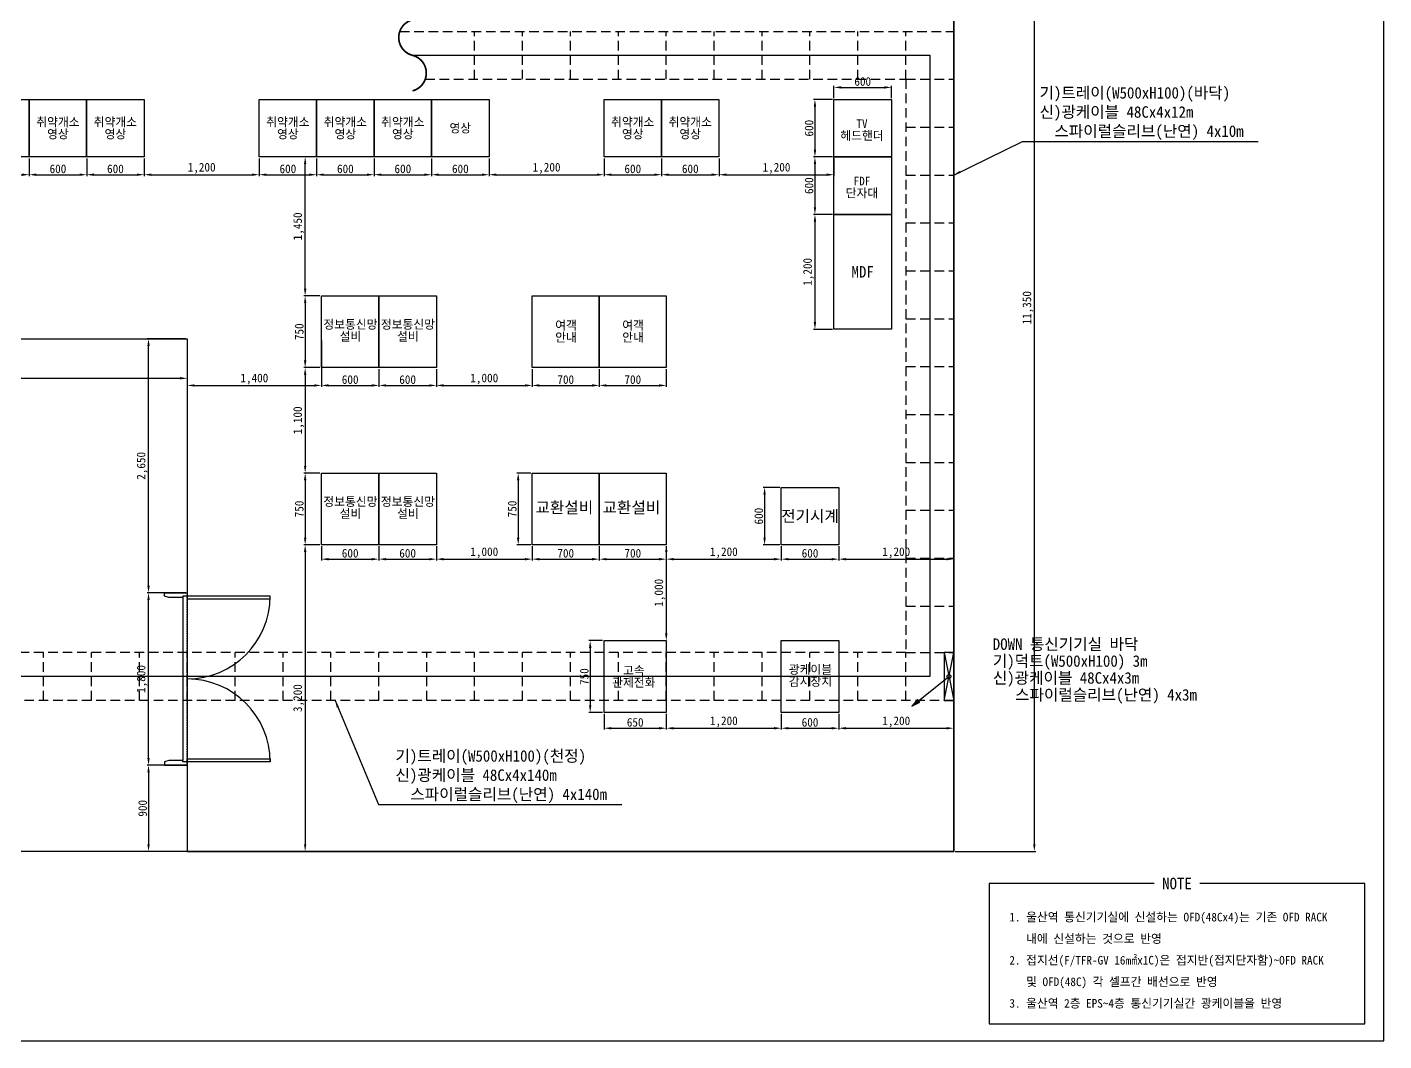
# Model space of a CAD drawing. Header units: millimetres. Extents: x 373947 to 397827, y -164049 to -145689.
# Drawn here: x 383665 to 397827, y -164049 to -153466 of the extents above; entities that cross this region are included whole.
import ezdxf
from ezdxf.enums import TextEntityAlignment as Align

# ---------------------------------------------------------------- set-up
doc = ezdxf.new("R2010")
doc.units = ezdxf.units.MM
doc.linetypes.add('DOT', pattern=[0.25, 0, -0.25])
doc.linetypes.add('HIDDEN2', pattern=[0.1875, 0.125, -0.0625])
for name, color, linetype in [('CZ-BASE', 253, 'Continuous'), ('TN-TEXT', 6, 'Continuous'), ('TT-BASE', 253, 'Continuous'), ('TT-CABL', 4, 'Continuous'), ('TT-TRAY', 4, 'Continuous'), ('TZ-BASE', 253, 'Continuous'), ('TZ-DIMS', 1, 'Continuous'), ('TZ-LEAL', 1, 'Continuous'), ('TZ-LEAT', 3, 'Continuous'), ('TZ-LINE', 4, 'Continuous'), ('TZ-SYMB', 2, 'Continuous'), ('TZ-TEX2', 3, 'Continuous'), ('TZ-TEXT', 3, 'Continuous')]:
    doc.layers.add(name, color=color, linetype=linetype)
doc.layers.add('TX-PAPR', color=2, linetype='Continuous', plot=False)
doc.styles.get("Standard").update_dxf_attribs({"font": 'GulimChe.ttf'})
doc.dimstyles.new('D30', dxfattribs={"dimscale": 30, "dimtxt": 3, "dimasz": 2.5, "dimexe": 0.5, "dimexo": 0.5, "dimgap": 0.5, "dimtad": 1, "dimdec": 0, "dimzin": 1, "dimdsep": 46, "dimlunit": 6, "dimtxsty": 'Standard', "dimcen": 1, "dimclrd": 1, "dimclre": 1, "dimclrt": 3, "dimadec": 0, "dimazin": 0, "dimtfac": 1, "dimtdec": 0, "dimtix": 1, "dimtmove": 2, "dimatfit": 3, "dimfxl": 0, "dimtvp": 2, "dimlwd": -1, "dimlwe": -1, "dimarcsym": 0})

# ---------------------------------------------------------------- blocks, each defined once
blk = doc.blocks.new('*D1718')
at = {"layer": 'DEFPOINTS', "color": 0}
for p in [(383087, -154821), (383687, -154821), (383687, -155007)]:
    blk.add_point(p, dxfattribs=at)
at = {"layer": 'TZ-DIMS', "color": 1}
for p, q in [((383087, -154836), (383087, -155022)), ((383687, -154836), (383687, -155022)), ((383162, -155007), (383612, -155007))]:
    blk.add_line(p, q, dxfattribs=at)
for points in [[(383162, -154994), (383162, -155019), (383087, -155007)], [(383612, -154994), (383612, -155019), (383687, -155007)]]:
    blk.add_solid(points, dxfattribs=at)
at = {"layer": 'TZ-DIMS', "color": 3, "insert": (383387, -154946), "char_height": 90, "attachment_point": 5}
blk.add_mtext('600', dxfattribs=at)
blk = doc.blocks.new('*D1719')
at = {"layer": 'DEFPOINTS', "color": 0}
for p in [(383687, -154821), (384287, -154821), (384287, -155007)]:
    blk.add_point(p, dxfattribs=at)
at = {"layer": 'TZ-DIMS', "color": 1}
for p, q in [((383687, -154836), (383687, -155022)), ((384287, -154836), (384287, -155022)), ((383762, -155007), (384212, -155007))]:
    blk.add_line(p, q, dxfattribs=at)
for points in [[(383762, -154994), (383762, -155019), (383687, -155007)], [(384212, -154994), (384212, -155019), (384287, -155007)]]:
    blk.add_solid(points, dxfattribs=at)
at = {"layer": 'TZ-DIMS', "color": 3, "insert": (383987, -154946), "char_height": 90, "attachment_point": 5}
blk.add_mtext('600', dxfattribs=at)
blk = doc.blocks.new('*D1720')
at = {"layer": 'DEFPOINTS', "color": 0}
for p in [(386087, -154821), (386687, -154821), (386687, -155007)]:
    blk.add_point(p, dxfattribs=at)
at = {"layer": 'TZ-DIMS', "color": 1}
for p, q in [((386087, -154836), (386087, -155022)), ((386687, -154836), (386687, -155022)), ((386162, -155007), (386612, -155007))]:
    blk.add_line(p, q, dxfattribs=at)
for points in [[(386162, -154994), (386162, -155019), (386087, -155007)], [(386612, -154994), (386612, -155019), (386687, -155007)]]:
    blk.add_solid(points, dxfattribs=at)
at = {"layer": 'TZ-DIMS', "color": 3, "insert": (386387, -154946), "char_height": 90, "attachment_point": 5}
blk.add_mtext('600', dxfattribs=at)
blk = doc.blocks.new('*D1721')
at = {"layer": 'DEFPOINTS', "color": 0}
for p in [(386687, -154821), (387287, -154821), (387287, -155007)]:
    blk.add_point(p, dxfattribs=at)
at = {"layer": 'TZ-DIMS', "color": 1}
for p, q in [((386687, -154836), (386687, -155022)), ((387287, -154836), (387287, -155022)), ((386762, -155007), (387212, -155007))]:
    blk.add_line(p, q, dxfattribs=at)
for points in [[(386762, -154994), (386762, -155019), (386687, -155007)], [(387212, -154994), (387212, -155019), (387287, -155007)]]:
    blk.add_solid(points, dxfattribs=at)
at = {"layer": 'TZ-DIMS', "color": 3, "insert": (386987, -154946), "char_height": 90, "attachment_point": 5}
blk.add_mtext('600', dxfattribs=at)
blk = doc.blocks.new('*D1722')
at = {"layer": 'DEFPOINTS', "color": 0}
for p in [(387287, -154821), (387887, -154821), (387887, -155007)]:
    blk.add_point(p, dxfattribs=at)
at = {"layer": 'TZ-DIMS', "color": 1}
for p, q in [((387287, -154836), (387287, -155022)), ((387887, -154836), (387887, -155022)), ((387362, -155007), (387812, -155007))]:
    blk.add_line(p, q, dxfattribs=at)
for points in [[(387362, -154994), (387362, -155019), (387287, -155007)], [(387812, -154994), (387812, -155019), (387887, -155007)]]:
    blk.add_solid(points, dxfattribs=at)
at = {"layer": 'TZ-DIMS', "color": 3, "insert": (387587, -154946), "char_height": 90, "attachment_point": 5}
blk.add_mtext('600', dxfattribs=at)
blk = doc.blocks.new('*D1723')
at = {"layer": 'DEFPOINTS', "color": 0}
for p in [(387887, -154821), (388487, -154821), (388487, -155007)]:
    blk.add_point(p, dxfattribs=at)
at = {"layer": 'TZ-DIMS', "color": 1}
for p, q in [((387887, -154836), (387887, -155022)), ((388487, -154836), (388487, -155022)), ((387962, -155007), (388412, -155007))]:
    blk.add_line(p, q, dxfattribs=at)
for points in [[(387962, -154994), (387962, -155019), (387887, -155007)], [(388412, -154994), (388412, -155019), (388487, -155007)]]:
    blk.add_solid(points, dxfattribs=at)
at = {"layer": 'TZ-DIMS', "color": 3, "insert": (388187, -154946), "char_height": 90, "attachment_point": 5}
blk.add_mtext('600', dxfattribs=at)
blk = doc.blocks.new('*D1724')
at = {"layer": 'DEFPOINTS', "color": 0}
for p in [(389687, -154821), (390287, -154821), (390287, -155007)]:
    blk.add_point(p, dxfattribs=at)
at = {"layer": 'TZ-DIMS', "color": 1}
for p, q in [((389687, -154836), (389687, -155022)), ((390287, -154836), (390287, -155022)), ((389762, -155007), (390212, -155007))]:
    blk.add_line(p, q, dxfattribs=at)
for points in [[(389762, -154994), (389762, -155019), (389687, -155007)], [(390212, -154994), (390212, -155019), (390287, -155007)]]:
    blk.add_solid(points, dxfattribs=at)
at = {"layer": 'TZ-DIMS', "color": 3, "insert": (389987, -154946), "char_height": 90, "attachment_point": 5}
blk.add_mtext('600', dxfattribs=at)
blk = doc.blocks.new('*D1725')
at = {"layer": 'DEFPOINTS', "color": 0}
for p in [(390287, -154821), (390887, -154821), (390887, -155007)]:
    blk.add_point(p, dxfattribs=at)
at = {"layer": 'TZ-DIMS', "color": 1}
for p, q in [((390287, -154836), (390287, -155022)), ((390887, -154836), (390887, -155022)), ((390362, -155007), (390812, -155007))]:
    blk.add_line(p, q, dxfattribs=at)
for points in [[(390362, -154994), (390362, -155019), (390287, -155007)], [(390812, -154994), (390812, -155019), (390887, -155007)]]:
    blk.add_solid(points, dxfattribs=at)
at = {"layer": 'TZ-DIMS', "color": 3, "insert": (390587, -154946), "char_height": 90, "attachment_point": 5}
blk.add_mtext('600', dxfattribs=at)
blk = doc.blocks.new('*D1726')
at = {"layer": 'DEFPOINTS', "color": 0}
for p in [(388487, -154821), (389687, -154821), (389687, -155007)]:
    blk.add_point(p, dxfattribs=at)
at = {"layer": 'TZ-DIMS', "color": 1}
for p, q in [((388487, -154836), (388487, -155022)), ((389687, -154836), (389687, -155022)), ((388562, -155007), (389612, -155007))]:
    blk.add_line(p, q, dxfattribs=at)
for points in [[(388562, -154994), (388562, -155019), (388487, -155007)], [(389612, -154994), (389612, -155019), (389687, -155007)]]:
    blk.add_solid(points, dxfattribs=at)
at = {"layer": 'TZ-DIMS', "color": 3, "insert": (389087, -154940), "char_height": 90, "attachment_point": 5}
blk.add_mtext('1,200', dxfattribs=at)
blk = doc.blocks.new('*D1745')
at = {"layer": 'DEFPOINTS', "color": 0}
for p in [(384287, -154821), (384887, -154821), (384887, -155007)]:
    blk.add_point(p, dxfattribs=at)
at = {"layer": 'TZ-DIMS', "color": 1}
for p, q in [((384287, -154836), (384287, -155022)), ((384887, -154836), (384887, -155022)), ((384362, -155007), (384812, -155007))]:
    blk.add_line(p, q, dxfattribs=at)
for points in [[(384362, -154994), (384362, -155019), (384287, -155007)], [(384812, -154994), (384812, -155019), (384887, -155007)]]:
    blk.add_solid(points, dxfattribs=at)
at = {"layer": 'TZ-DIMS', "color": 3, "insert": (384587, -154946), "char_height": 90, "attachment_point": 5}
blk.add_mtext('600', dxfattribs=at)
blk = doc.blocks.new('*D1746')
at = {"layer": 'DEFPOINTS', "color": 0}
for p in [(384887, -154821), (386087, -154821), (386087, -155007)]:
    blk.add_point(p, dxfattribs=at)
at = {"layer": 'TZ-DIMS', "color": 1}
for p, q in [((384887, -154836), (384887, -155022)), ((386087, -154836), (386087, -155022)), ((384962, -155007), (386012, -155007))]:
    blk.add_line(p, q, dxfattribs=at)
for points in [[(384962, -154994), (384962, -155019), (384887, -155007)], [(386012, -154994), (386012, -155019), (386087, -155007)]]:
    blk.add_solid(points, dxfattribs=at)
at = {"layer": 'TZ-DIMS', "color": 3, "insert": (385487, -154940), "char_height": 90, "attachment_point": 5}
blk.add_mtext('1,200', dxfattribs=at)
blk = doc.blocks.new('*D1747')
at = {"layer": 'DEFPOINTS', "color": 0}
for p in [(390887, -154821), (392087, -154821), (392087, -155007)]:
    blk.add_point(p, dxfattribs=at)
at = {"layer": 'TZ-DIMS', "color": 1}
for p, q in [((390887, -154836), (390887, -155022)), ((392087, -154836), (392087, -155022)), ((390962, -155007), (392012, -155007))]:
    blk.add_line(p, q, dxfattribs=at)
for points in [[(390962, -154994), (390962, -155019), (390887, -155007)], [(392012, -154994), (392012, -155019), (392087, -155007)]]:
    blk.add_solid(points, dxfattribs=at)
at = {"layer": 'TZ-DIMS', "color": 3, "insert": (391487, -154940), "char_height": 90, "attachment_point": 5}
blk.add_mtext('1,200', dxfattribs=at)
blk = doc.blocks.new('*D1748')
at = {"layer": 'DEFPOINTS', "color": 0}
for p in [(392687, -154095), (392087, -154221), (392687, -154221)]:
    blk.add_point(p, dxfattribs=at)
at = {"layer": 'TZ-DIMS', "color": 1}
for p, q in [((392087, -154206), (392087, -154080)), ((392162, -154095), (392612, -154095)), ((392687, -154206), (392687, -154080))]:
    blk.add_line(p, q, dxfattribs=at)
for points in [[(392162, -154083), (392162, -154108), (392087, -154095)], [(392612, -154083), (392612, -154108), (392687, -154095)]]:
    blk.add_solid(points, dxfattribs=at)
at = {"layer": 'TZ-DIMS', "color": 3, "insert": (392387, -154034), "char_height": 90, "attachment_point": 5}
blk.add_mtext('600', dxfattribs=at)
blk = doc.blocks.new('*D1749')
at = {"layer": 'DEFPOINTS', "color": 0}
for p in [(392087, -154221), (391888, -154821), (392087, -154821)]:
    blk.add_point(p, dxfattribs=at)
at = {"layer": 'TZ-DIMS', "color": 1}
for p, q in [((392072, -154221), (391873, -154221)), ((391888, -154296), (391888, -154746)), ((392072, -154821), (391873, -154821))]:
    blk.add_line(p, q, dxfattribs=at)
for points in [[(391876, -154296), (391901, -154296), (391888, -154221)], [(391876, -154746), (391901, -154746), (391888, -154821)]]:
    blk.add_solid(points, dxfattribs=at)
at = {"layer": 'TZ-DIMS', "color": 3, "insert": (391827, -154521), "char_height": 90, "attachment_point": 5, "rotation": 90}
blk.add_mtext('600', dxfattribs=at)
blk = doc.blocks.new('*D1750')
at = {"layer": 'DEFPOINTS', "color": 0}
for p in [(392087, -154821), (391888, -155421), (392087, -155421)]:
    blk.add_point(p, dxfattribs=at)
at = {"layer": 'TZ-DIMS', "color": 1}
for p, q in [((392072, -154821), (391873, -154821)), ((391888, -154896), (391888, -155346)), ((392072, -155421), (391873, -155421))]:
    blk.add_line(p, q, dxfattribs=at)
for points in [[(391876, -154896), (391901, -154896), (391888, -154821)], [(391876, -155346), (391901, -155346), (391888, -155421)]]:
    blk.add_solid(points, dxfattribs=at)
at = {"layer": 'TZ-DIMS', "color": 3, "insert": (391827, -155121), "char_height": 90, "attachment_point": 5, "rotation": 90}
blk.add_mtext('600', dxfattribs=at)
blk = doc.blocks.new('*D1751')
at = {"layer": 'DEFPOINTS', "color": 0}
for p in [(392087, -155421), (391888, -156621), (392087, -156621)]:
    blk.add_point(p, dxfattribs=at)
at = {"layer": 'TZ-DIMS', "color": 1}
for p, q in [((392072, -155421), (391873, -155421)), ((391888, -155496), (391888, -156546)), ((392072, -156621), (391873, -156621))]:
    blk.add_line(p, q, dxfattribs=at)
for points in [[(391876, -155496), (391901, -155496), (391888, -155421)], [(391876, -156546), (391901, -156546), (391888, -156621)]]:
    blk.add_solid(points, dxfattribs=at)
at = {"layer": 'TZ-DIMS', "color": 3, "insert": (391822, -156021), "char_height": 90, "attachment_point": 5, "rotation": 90}
blk.add_mtext('1,200', dxfattribs=at)
blk = doc.blocks.new('*D1752')
at = {"layer": 'DEFPOINTS', "color": 0}
for p in [(378437, -156721), (385337, -156721), (385337, -157132)]:
    blk.add_point(p, dxfattribs=at)
at = {"layer": 'TZ-DIMS', "color": 1}
for p, q in [((378437, -156736), (378437, -157147)), ((385337, -156736), (385337, -157147)), ((378512, -157132), (385262, -157132))]:
    blk.add_line(p, q, dxfattribs=at)
for points in [[(378512, -157119), (378512, -157144), (378437, -157132)], [(385262, -157119), (385262, -157144), (385337, -157132)]]:
    blk.add_solid(points, dxfattribs=at)
at = {"layer": 'TZ-DIMS', "color": 3, "insert": (381887, -157065), "char_height": 90, "attachment_point": 5}
blk.add_mtext('6,900', dxfattribs=at)
blk = doc.blocks.new('*D1753')
at = {"layer": 'DEFPOINTS', "color": 0}
for p in [(385337, -156721), (386737, -156721), (386737, -157207)]:
    blk.add_point(p, dxfattribs=at)
at = {"layer": 'TZ-DIMS', "color": 1}
for p, q in [((385337, -156736), (385337, -157222)), ((386737, -156736), (386737, -157222)), ((385412, -157207), (386662, -157207))]:
    blk.add_line(p, q, dxfattribs=at)
for points in [[(385412, -157194), (385412, -157219), (385337, -157207)], [(386662, -157194), (386662, -157219), (386737, -157207)]]:
    blk.add_solid(points, dxfattribs=at)
at = {"layer": 'TZ-DIMS', "color": 3, "insert": (386037, -157140), "char_height": 90, "attachment_point": 5}
blk.add_mtext('1,400', dxfattribs=at)
blk = doc.blocks.new('*D1754')
at = {"layer": 'DEFPOINTS', "color": 0}
for p in [(386737, -157021), (387337, -157021), (387337, -157207)]:
    blk.add_point(p, dxfattribs=at)
at = {"layer": 'TZ-DIMS', "color": 1}
for p, q in [((386737, -157036), (386737, -157222)), ((387337, -157036), (387337, -157222)), ((386812, -157207), (387262, -157207))]:
    blk.add_line(p, q, dxfattribs=at)
for points in [[(386812, -157194), (386812, -157219), (386737, -157207)], [(387262, -157194), (387262, -157219), (387337, -157207)]]:
    blk.add_solid(points, dxfattribs=at)
at = {"layer": 'TZ-DIMS', "color": 3, "insert": (387037, -157146), "char_height": 90, "attachment_point": 5}
blk.add_mtext('600', dxfattribs=at)
blk = doc.blocks.new('*D1755')
at = {"layer": 'DEFPOINTS', "color": 0}
for p in [(387337, -157021), (387937, -157021), (387937, -157207)]:
    blk.add_point(p, dxfattribs=at)
at = {"layer": 'TZ-DIMS', "color": 1}
for p, q in [((387337, -157036), (387337, -157222)), ((387937, -157036), (387937, -157222)), ((387412, -157207), (387862, -157207))]:
    blk.add_line(p, q, dxfattribs=at)
for points in [[(387412, -157194), (387412, -157219), (387337, -157207)], [(387862, -157194), (387862, -157219), (387937, -157207)]]:
    blk.add_solid(points, dxfattribs=at)
at = {"layer": 'TZ-DIMS', "color": 3, "insert": (387637, -157146), "char_height": 90, "attachment_point": 5}
blk.add_mtext('600', dxfattribs=at)
blk = doc.blocks.new('*D1756')
at = {"layer": 'DEFPOINTS', "color": 0}
for p in [(387937, -157021), (388937, -157021), (388937, -157207)]:
    blk.add_point(p, dxfattribs=at)
at = {"layer": 'TZ-DIMS', "color": 1}
for p, q in [((387937, -157036), (387937, -157222)), ((388937, -157036), (388937, -157222)), ((388012, -157207), (388862, -157207))]:
    blk.add_line(p, q, dxfattribs=at)
for points in [[(388012, -157194), (388012, -157219), (387937, -157207)], [(388862, -157194), (388862, -157219), (388937, -157207)]]:
    blk.add_solid(points, dxfattribs=at)
at = {"layer": 'TZ-DIMS', "color": 3, "insert": (388437, -157140), "char_height": 90, "attachment_point": 5}
blk.add_mtext('1,000', dxfattribs=at)
blk = doc.blocks.new('*D1757')
at = {"layer": 'DEFPOINTS', "color": 0}
for p in [(388937, -157021), (389637, -157021), (389637, -157207)]:
    blk.add_point(p, dxfattribs=at)
at = {"layer": 'TZ-DIMS', "color": 1}
for p, q in [((388937, -157036), (388937, -157222)), ((389637, -157036), (389637, -157222)), ((389012, -157207), (389562, -157207))]:
    blk.add_line(p, q, dxfattribs=at)
for points in [[(389012, -157194), (389012, -157219), (388937, -157207)], [(389562, -157194), (389562, -157219), (389637, -157207)]]:
    blk.add_solid(points, dxfattribs=at)
at = {"layer": 'TZ-DIMS', "color": 3, "insert": (389287, -157146), "char_height": 90, "attachment_point": 5}
blk.add_mtext('700', dxfattribs=at)
blk = doc.blocks.new('*D1758')
at = {"layer": 'DEFPOINTS', "color": 0}
for p in [(389637, -157021), (390337, -157021), (390337, -157207)]:
    blk.add_point(p, dxfattribs=at)
at = {"layer": 'TZ-DIMS', "color": 1}
for p, q in [((389637, -157036), (389637, -157222)), ((390337, -157036), (390337, -157222)), ((389712, -157207), (390262, -157207))]:
    blk.add_line(p, q, dxfattribs=at)
for points in [[(389712, -157194), (389712, -157219), (389637, -157207)], [(390262, -157194), (390262, -157219), (390337, -157207)]]:
    blk.add_solid(points, dxfattribs=at)
at = {"layer": 'TZ-DIMS', "color": 3, "insert": (389987, -157146), "char_height": 90, "attachment_point": 5}
blk.add_mtext('700', dxfattribs=at)
blk = doc.blocks.new('*D1759')
at = {"layer": 'DEFPOINTS', "color": 0}
for p in [(386737, -156271), (386567, -157021), (386737, -157021)]:
    blk.add_point(p, dxfattribs=at)
at = {"layer": 'TZ-DIMS', "color": 1}
for p, q in [((386722, -156271), (386552, -156271)), ((386567, -156346), (386567, -156946)), ((386722, -157021), (386552, -157021))]:
    blk.add_line(p, q, dxfattribs=at)
for points in [[(386555, -156346), (386580, -156346), (386567, -156271)], [(386555, -156946), (386580, -156946), (386567, -157021)]]:
    blk.add_solid(points, dxfattribs=at)
at = {"layer": 'TZ-DIMS', "color": 3, "insert": (386506, -156646), "char_height": 90, "attachment_point": 5, "rotation": 90}
blk.add_mtext('750', dxfattribs=at)
blk = doc.blocks.new('*D1760')
at = {"layer": 'DEFPOINTS', "color": 0}
for p in [(386737, -157021), (386567, -158121), (386737, -158121)]:
    blk.add_point(p, dxfattribs=at)
at = {"layer": 'TZ-DIMS', "color": 1}
for p, q in [((386722, -157021), (386552, -157021)), ((386567, -157096), (386567, -158046)), ((386722, -158121), (386552, -158121))]:
    blk.add_line(p, q, dxfattribs=at)
for points in [[(386555, -157096), (386580, -157096), (386567, -157021)], [(386555, -158046), (386580, -158046), (386567, -158121)]]:
    blk.add_solid(points, dxfattribs=at)
at = {"layer": 'TZ-DIMS', "color": 3, "insert": (386500, -157571), "char_height": 90, "attachment_point": 5, "rotation": 90}
blk.add_mtext('1,100', dxfattribs=at)
blk = doc.blocks.new('*D1761')
at = {"layer": 'DEFPOINTS', "color": 0}
for p in [(386737, -158121), (386567, -158871), (386737, -158871)]:
    blk.add_point(p, dxfattribs=at)
at = {"layer": 'TZ-DIMS', "color": 1}
for p, q in [((386722, -158121), (386552, -158121)), ((386567, -158196), (386567, -158796)), ((386722, -158871), (386552, -158871))]:
    blk.add_line(p, q, dxfattribs=at)
for points in [[(386555, -158196), (386580, -158196), (386567, -158121)], [(386555, -158796), (386580, -158796), (386567, -158871)]]:
    blk.add_solid(points, dxfattribs=at)
at = {"layer": 'TZ-DIMS', "color": 3, "insert": (386506, -158496), "char_height": 90, "attachment_point": 5, "rotation": 90}
blk.add_mtext('750', dxfattribs=at)
blk = doc.blocks.new('*D1762')
at = {"layer": 'DEFPOINTS', "color": 0}
for p in [(386737, -158871), (386567, -162071), (386737, -162071)]:
    blk.add_point(p, dxfattribs=at)
at = {"layer": 'TZ-DIMS', "color": 1}
for p, q in [((386722, -158871), (386552, -158871)), ((386567, -158946), (386567, -161996)), ((386722, -162071), (386552, -162071))]:
    blk.add_line(p, q, dxfattribs=at)
for points in [[(386555, -158946), (386580, -158946), (386567, -158871)], [(386555, -161996), (386580, -161996), (386567, -162071)]]:
    blk.add_solid(points, dxfattribs=at)
at = {"layer": 'TZ-DIMS', "color": 3, "insert": (386500, -160471), "char_height": 90, "attachment_point": 5, "rotation": 90}
blk.add_mtext('3,200', dxfattribs=at)
blk = doc.blocks.new('*D1763')
at = {"layer": 'DEFPOINTS', "color": 0}
for p in [(386567, -154821), (386737, -154821), (386737, -156271)]:
    blk.add_point(p, dxfattribs=at)
at = {"layer": 'TZ-DIMS', "color": 1}
for p, q in [((386722, -154821), (386552, -154821)), ((386567, -156196), (386567, -154896)), ((386722, -156271), (386552, -156271))]:
    blk.add_line(p, q, dxfattribs=at)
for points in [[(386555, -154896), (386580, -154896), (386567, -154821)], [(386555, -156196), (386580, -156196), (386567, -156271)]]:
    blk.add_solid(points, dxfattribs=at)
at = {"layer": 'TZ-DIMS', "color": 3, "insert": (386500, -155546), "char_height": 90, "attachment_point": 5, "rotation": 90}
blk.add_mtext('1,450', dxfattribs=at)
blk = doc.blocks.new('*D1764')
at = {"layer": 'DEFPOINTS', "color": 0}
for p in [(386737, -158871), (387337, -158871), (387337, -159020)]:
    blk.add_point(p, dxfattribs=at)
at = {"layer": 'TZ-DIMS', "color": 1}
for p, q in [((386737, -158886), (386737, -159035)), ((387337, -158886), (387337, -159035)), ((386812, -159020), (387262, -159020))]:
    blk.add_line(p, q, dxfattribs=at)
for points in [[(386812, -159008), (386812, -159033), (386737, -159020)], [(387262, -159008), (387262, -159033), (387337, -159020)]]:
    blk.add_solid(points, dxfattribs=at)
at = {"layer": 'TZ-DIMS', "color": 3, "insert": (387037, -158959), "char_height": 90, "attachment_point": 5}
blk.add_mtext('600', dxfattribs=at)
blk = doc.blocks.new('*D1765')
at = {"layer": 'DEFPOINTS', "color": 0}
for p in [(387337, -158871), (387937, -158871), (387937, -159020)]:
    blk.add_point(p, dxfattribs=at)
at = {"layer": 'TZ-DIMS', "color": 1}
for p, q in [((387337, -158886), (387337, -159035)), ((387937, -158886), (387937, -159035)), ((387412, -159020), (387862, -159020))]:
    blk.add_line(p, q, dxfattribs=at)
for points in [[(387412, -159008), (387412, -159033), (387337, -159020)], [(387862, -159008), (387862, -159033), (387937, -159020)]]:
    blk.add_solid(points, dxfattribs=at)
at = {"layer": 'TZ-DIMS', "color": 3, "insert": (387637, -158959), "char_height": 90, "attachment_point": 5}
blk.add_mtext('600', dxfattribs=at)
blk = doc.blocks.new('*D1766')
at = {"layer": 'DEFPOINTS', "color": 0}
for p in [(387937, -158871), (388937, -158871), (388937, -159020)]:
    blk.add_point(p, dxfattribs=at)
at = {"layer": 'TZ-DIMS', "color": 1}
for p, q in [((387937, -158886), (387937, -159035)), ((388937, -158886), (388937, -159035)), ((388012, -159020), (388862, -159020))]:
    blk.add_line(p, q, dxfattribs=at)
for points in [[(388012, -159008), (388012, -159033), (387937, -159020)], [(388862, -159008), (388862, -159033), (388937, -159020)]]:
    blk.add_solid(points, dxfattribs=at)
at = {"layer": 'TZ-DIMS', "color": 3, "insert": (388437, -158954), "char_height": 90, "attachment_point": 5}
blk.add_mtext('1,000', dxfattribs=at)
blk = doc.blocks.new('*D1767')
at = {"layer": 'DEFPOINTS', "color": 0}
for p in [(388937, -158871), (389637, -158871), (389637, -159020)]:
    blk.add_point(p, dxfattribs=at)
at = {"layer": 'TZ-DIMS', "color": 1}
for p, q in [((388937, -158886), (388937, -159035)), ((389637, -158886), (389637, -159035)), ((389012, -159020), (389562, -159020))]:
    blk.add_line(p, q, dxfattribs=at)
for points in [[(389012, -159008), (389012, -159033), (388937, -159020)], [(389562, -159008), (389562, -159033), (389637, -159020)]]:
    blk.add_solid(points, dxfattribs=at)
at = {"layer": 'TZ-DIMS', "color": 3, "insert": (389287, -158959), "char_height": 90, "attachment_point": 5}
blk.add_mtext('700', dxfattribs=at)
blk = doc.blocks.new('*D1768')
at = {"layer": 'DEFPOINTS', "color": 0}
for p in [(389637, -158871), (390337, -158871), (390337, -159020)]:
    blk.add_point(p, dxfattribs=at)
at = {"layer": 'TZ-DIMS', "color": 1}
for p, q in [((389637, -158886), (389637, -159035)), ((390337, -158886), (390337, -159035)), ((389712, -159020), (390262, -159020))]:
    blk.add_line(p, q, dxfattribs=at)
for points in [[(389712, -159008), (389712, -159033), (389637, -159020)], [(390262, -159008), (390262, -159033), (390337, -159020)]]:
    blk.add_solid(points, dxfattribs=at)
at = {"layer": 'TZ-DIMS', "color": 3, "insert": (389987, -158959), "char_height": 90, "attachment_point": 5}
blk.add_mtext('700', dxfattribs=at)
blk = doc.blocks.new('*D1769')
at = {"layer": 'DEFPOINTS', "color": 0}
for p in [(390337, -158871), (391537, -158871), (391537, -159020)]:
    blk.add_point(p, dxfattribs=at)
at = {"layer": 'TZ-DIMS', "color": 1}
for p, q in [((390337, -158886), (390337, -159035)), ((391537, -158886), (391537, -159035)), ((390412, -159020), (391462, -159020))]:
    blk.add_line(p, q, dxfattribs=at)
for points in [[(390412, -159008), (390412, -159033), (390337, -159020)], [(391462, -159008), (391462, -159033), (391537, -159020)]]:
    blk.add_solid(points, dxfattribs=at)
at = {"layer": 'TZ-DIMS', "color": 3, "insert": (390937, -158954), "char_height": 90, "attachment_point": 5}
blk.add_mtext('1,200', dxfattribs=at)
blk = doc.blocks.new('*D1770')
at = {"layer": 'DEFPOINTS', "color": 0}
for p in [(391537, -158871), (392137, -158871), (392137, -159020)]:
    blk.add_point(p, dxfattribs=at)
at = {"layer": 'TZ-DIMS', "color": 1}
for p, q in [((391537, -158886), (391537, -159035)), ((392137, -158886), (392137, -159035)), ((391612, -159020), (392062, -159020))]:
    blk.add_line(p, q, dxfattribs=at)
for points in [[(391612, -159008), (391612, -159033), (391537, -159020)], [(392062, -159008), (392062, -159033), (392137, -159020)]]:
    blk.add_solid(points, dxfattribs=at)
at = {"layer": 'TZ-DIMS', "color": 3, "insert": (391837, -158959), "char_height": 90, "attachment_point": 5}
blk.add_mtext('600', dxfattribs=at)
blk = doc.blocks.new('*D1771')
at = {"layer": 'DEFPOINTS', "color": 0}
for p in [(392137, -159020), (393337, -159020), (393337, -159020)]:
    blk.add_point(p, dxfattribs=at)
at = {"layer": 'TZ-DIMS', "color": 1}
blk.add_line((392212, -159020), (393262, -159020), dxfattribs=at)
for points in [[(392212, -159008), (392212, -159033), (392137, -159020)], [(393262, -159008), (393262, -159033), (393337, -159020)]]:
    blk.add_solid(points, dxfattribs=at)
at = {"layer": 'TZ-DIMS', "color": 3, "insert": (392737, -158954), "char_height": 90, "attachment_point": 5}
blk.add_mtext('1,200', dxfattribs=at)
blk = doc.blocks.new('*D1772')
at = {"layer": 'DEFPOINTS', "color": 0}
for p in [(391537, -158271), (391363, -158871), (391537, -158871)]:
    blk.add_point(p, dxfattribs=at)
at = {"layer": 'TZ-DIMS', "color": 1}
for p, q in [((391522, -158271), (391348, -158271)), ((391363, -158346), (391363, -158796)), ((391522, -158871), (391348, -158871))]:
    blk.add_line(p, q, dxfattribs=at)
for points in [[(391350, -158346), (391375, -158346), (391363, -158271)], [(391350, -158796), (391375, -158796), (391363, -158871)]]:
    blk.add_solid(points, dxfattribs=at)
at = {"layer": 'TZ-DIMS', "color": 3, "insert": (391302, -158571), "char_height": 90, "attachment_point": 5, "rotation": 90}
blk.add_mtext('600', dxfattribs=at)
blk = doc.blocks.new('*D1773')
at = {"layer": 'DEFPOINTS', "color": 0}
for p in [(388937, -158121), (388791, -158871), (388937, -158871)]:
    blk.add_point(p, dxfattribs=at)
at = {"layer": 'TZ-DIMS', "color": 1}
for p, q in [((388922, -158121), (388776, -158121)), ((388791, -158196), (388791, -158796)), ((388922, -158871), (388776, -158871))]:
    blk.add_line(p, q, dxfattribs=at)
for points in [[(388778, -158196), (388803, -158196), (388791, -158121)], [(388778, -158796), (388803, -158796), (388791, -158871)]]:
    blk.add_solid(points, dxfattribs=at)
at = {"layer": 'TZ-DIMS', "color": 3, "insert": (388729, -158496), "char_height": 90, "attachment_point": 5, "rotation": 90}
blk.add_mtext('750', dxfattribs=at)
blk = doc.blocks.new('*D1774')
at = {"layer": 'DEFPOINTS', "color": 0}
for p in [(390337, -158871), (390337, -159871), (390337, -159871)]:
    blk.add_point(p, dxfattribs=at)
at = {"layer": 'TZ-DIMS', "color": 1}
blk.add_line((390337, -158946), (390337, -159796), dxfattribs=at)
for points in [[(390324, -158946), (390349, -158946), (390337, -158871)], [(390324, -159796), (390349, -159796), (390337, -159871)]]:
    blk.add_solid(points, dxfattribs=at)
at = {"layer": 'TZ-DIMS', "color": 3, "insert": (390270, -159371), "char_height": 90, "attachment_point": 5, "rotation": 90}
blk.add_mtext('1,000', dxfattribs=at)
blk = doc.blocks.new('*D1775')
at = {"layer": 'DEFPOINTS', "color": 0}
for p in [(389687, -159871), (389542, -160621), (389687, -160621)]:
    blk.add_point(p, dxfattribs=at)
at = {"layer": 'TZ-DIMS', "color": 1}
for p, q in [((389672, -159871), (389527, -159871)), ((389542, -159946), (389542, -160546)), ((389672, -160621), (389527, -160621))]:
    blk.add_line(p, q, dxfattribs=at)
for points in [[(389530, -159946), (389555, -159946), (389542, -159871)], [(389530, -160546), (389555, -160546), (389542, -160621)]]:
    blk.add_solid(points, dxfattribs=at)
at = {"layer": 'TZ-DIMS', "color": 3, "insert": (389481, -160246), "char_height": 90, "attachment_point": 5, "rotation": 90}
blk.add_mtext('750', dxfattribs=at)
blk = doc.blocks.new('*D1776')
at = {"layer": 'DEFPOINTS', "color": 0}
for p in [(389687, -160621), (390337, -160621), (390337, -160785)]:
    blk.add_point(p, dxfattribs=at)
at = {"layer": 'TZ-DIMS', "color": 1}
for p, q in [((389687, -160636), (389687, -160800)), ((390337, -160636), (390337, -160800)), ((389762, -160785), (390262, -160785))]:
    blk.add_line(p, q, dxfattribs=at)
for points in [[(389762, -160773), (389762, -160798), (389687, -160785)], [(390262, -160773), (390262, -160798), (390337, -160785)]]:
    blk.add_solid(points, dxfattribs=at)
at = {"layer": 'TZ-DIMS', "color": 3, "insert": (390012, -160724), "char_height": 90, "attachment_point": 5}
blk.add_mtext('650', dxfattribs=at)
blk = doc.blocks.new('*D1777')
at = {"layer": 'DEFPOINTS', "color": 0}
for p in [(390337, -160621), (391537, -160621), (391537, -160785)]:
    blk.add_point(p, dxfattribs=at)
at = {"layer": 'TZ-DIMS', "color": 1}
for p, q in [((390337, -160636), (390337, -160800)), ((391537, -160636), (391537, -160800)), ((390412, -160785), (391462, -160785))]:
    blk.add_line(p, q, dxfattribs=at)
for points in [[(390412, -160773), (390412, -160798), (390337, -160785)], [(391462, -160773), (391462, -160798), (391537, -160785)]]:
    blk.add_solid(points, dxfattribs=at)
at = {"layer": 'TZ-DIMS', "color": 3, "insert": (390937, -160719), "char_height": 90, "attachment_point": 5}
blk.add_mtext('1,200', dxfattribs=at)
blk = doc.blocks.new('*D1778')
at = {"layer": 'DEFPOINTS', "color": 0}
for p in [(391537, -160621), (392137, -160621), (392137, -160785)]:
    blk.add_point(p, dxfattribs=at)
at = {"layer": 'TZ-DIMS', "color": 1}
for p, q in [((391537, -160636), (391537, -160800)), ((392137, -160636), (392137, -160800)), ((391612, -160785), (392062, -160785))]:
    blk.add_line(p, q, dxfattribs=at)
for points in [[(391612, -160773), (391612, -160798), (391537, -160785)], [(392062, -160773), (392062, -160798), (392137, -160785)]]:
    blk.add_solid(points, dxfattribs=at)
at = {"layer": 'TZ-DIMS', "color": 3, "insert": (391837, -160724), "char_height": 90, "attachment_point": 5}
blk.add_mtext('600', dxfattribs=at)
blk = doc.blocks.new('*D1779')
at = {"layer": 'DEFPOINTS', "color": 0}
for p in [(392137, -160621), (393337, -160621), (393337, -160785)]:
    blk.add_point(p, dxfattribs=at)
at = {"layer": 'TZ-DIMS', "color": 1}
for p, q in [((392137, -160636), (392137, -160800)), ((393337, -160636), (393337, -160800)), ((392212, -160785), (393262, -160785))]:
    blk.add_line(p, q, dxfattribs=at)
for points in [[(392212, -160773), (392212, -160798), (392137, -160785)], [(393262, -160773), (393262, -160798), (393337, -160785)]]:
    blk.add_solid(points, dxfattribs=at)
at = {"layer": 'TZ-DIMS', "color": 3, "insert": (392737, -160719), "char_height": 90, "attachment_point": 5}
blk.add_mtext('1,200', dxfattribs=at)
blk = doc.blocks.new('*D1780')
at = {"layer": 'DEFPOINTS', "color": 0}
for p in [(385337, -161171), (384932, -162071), (385337, -162071)]:
    blk.add_point(p, dxfattribs=at)
at = {"layer": 'TZ-DIMS', "color": 1}
for p, q in [((385322, -161171), (384917, -161171)), ((384932, -161246), (384932, -161996)), ((385322, -162071), (384917, -162071))]:
    blk.add_line(p, q, dxfattribs=at)
for points in [[(384920, -161246), (384945, -161246), (384932, -161171)], [(384920, -161996), (384945, -161996), (384932, -162071)]]:
    blk.add_solid(points, dxfattribs=at)
at = {"layer": 'TZ-DIMS', "color": 3, "insert": (384871, -161621), "char_height": 90, "attachment_point": 5, "rotation": 90}
blk.add_mtext('900', dxfattribs=at)
blk = doc.blocks.new('*D1781')
at = {"layer": 'DEFPOINTS', "color": 0}
for p in [(384932, -159371), (385337, -159371), (385337, -161171)]:
    blk.add_point(p, dxfattribs=at)
at = {"layer": 'TZ-DIMS', "color": 1}
for p, q in [((385322, -159371), (384917, -159371)), ((384932, -161096), (384932, -159446)), ((385322, -161171), (384917, -161171))]:
    blk.add_line(p, q, dxfattribs=at)
for points in [[(384920, -159446), (384945, -159446), (384932, -159371)], [(384920, -161096), (384945, -161096), (384932, -161171)]]:
    blk.add_solid(points, dxfattribs=at)
at = {"layer": 'TZ-DIMS', "color": 3, "insert": (384866, -160271), "char_height": 90, "attachment_point": 5, "rotation": 90}
blk.add_mtext('1,800', dxfattribs=at)
blk = doc.blocks.new('*D1782')
at = {"layer": 'DEFPOINTS', "color": 0}
for p in [(384932, -156721), (385337, -156721), (385337, -159371)]:
    blk.add_point(p, dxfattribs=at)
at = {"layer": 'TZ-DIMS', "color": 1}
for p, q in [((385322, -156721), (384917, -156721)), ((384932, -159296), (384932, -156796)), ((385322, -159371), (384917, -159371))]:
    blk.add_line(p, q, dxfattribs=at)
for points in [[(384920, -156796), (384945, -156796), (384932, -156721)], [(384920, -159296), (384945, -159296), (384932, -159371)]]:
    blk.add_solid(points, dxfattribs=at)
at = {"layer": 'TZ-DIMS', "color": 3, "insert": (384866, -158046), "char_height": 90, "attachment_point": 5, "rotation": 90}
blk.add_mtext('2,650', dxfattribs=at)
blk = doc.blocks.new('*D1784')
at = {"layer": 'DEFPOINTS', "color": 0}
for p in [(393337, -150721), (393337, -162071), (394178, -162071)]:
    blk.add_point(p, dxfattribs=at)
at = {"layer": 'TZ-DIMS', "color": 1}
for p, q in [((393352, -150721), (394193, -150721)), ((394178, -150796), (394178, -161996)), ((393352, -162071), (394193, -162071))]:
    blk.add_line(p, q, dxfattribs=at)
for points in [[(394166, -150796), (394191, -150796), (394178, -150721)], [(394166, -161996), (394191, -161996), (394178, -162071)]]:
    blk.add_solid(points, dxfattribs=at)
at = {"layer": 'TZ-DIMS', "color": 3, "insert": (394112, -156396), "char_height": 90, "attachment_point": 5, "rotation": 90}
blk.add_mtext('11,350', dxfattribs=at)

msp = doc.modelspace()

# ---------------------------------------------------------------- hatches: boundary and pattern name
at = {"layer": 'TZ-SYMB'}
msp.add_hatch(color=256, dxfattribs=at).paths.add_polyline_path([(392901.3, -160554.5), (392982.1, -160513.6), (392958.8, -160484.5)])

# ---------------------------------------------------------------- linework, layer by layer
at = {"layer": 'CZ-BASE'}
for p, q in [((385291.5, -159420.8), (385291.5, -161120.8)), ((385336.5, -159405.8), (385336.5, -161135.8))]:
    msp.add_line(p, q, dxfattribs=at)
at = {"layer": 'CZ-BASE', "linetype": 'DOT', "ltscale": 100}
msp.add_line((385336.5, -159370.8), (385336.5, -161170.8), dxfattribs=at)
at = {"layer": 'CZ-BASE'}
for points in [[(385100.5, -159370.8), (385336.5, -159370.8), (385336.5, -159405.8), (385291.5, -159405.8), (385291.5, -159420.8), (385145.5, -159420.8), (385100.5, -159405.8), (385100.5, -159405.8)], [(385336.5, -159435.8), (386201.5, -159435.8), (386201.5, -159405.8), (385336.5, -159405.8)], [(385100.5, -161170.8), (385336.5, -161170.8), (385336.5, -161135.8), (385291.5, -161135.8), (385291.5, -161120.8), (385145.5, -161120.8), (385100.5, -161135.8), (385100.5, -161135.8)], [(385336.5, -161105.8), (386201.5, -161105.8), (386201.5, -161135.8), (385336.5, -161135.8)]]:
    msp.add_lwpolyline(points, close=True, dxfattribs=at)
for centre, start, end in [((385336.5, -159405.8), 270, 0), ((385336.5, -161135.8), 0, 90)]:
    msp.add_arc(centre, 865, start, end, dxfattribs=at)
at = {"layer": 'TT-BASE'}
for points in [[(383086.5, -154220.8), (383686.5, -154220.8), (383686.5, -154820.8), (383086.5, -154820.8)], [(383686.5, -154220.8), (384286.5, -154220.8), (384286.5, -154820.8), (383686.5, -154820.8)], [(384286.5, -154220.8), (384886.5, -154220.8), (384886.5, -154820.8), (384286.5, -154820.8)], [(386086.5, -154220.8), (386686.5, -154220.8), (386686.5, -154820.8), (386086.5, -154820.8)], [(386686.5, -154220.8), (387286.5, -154220.8), (387286.5, -154820.8), (386686.5, -154820.8)], [(387286.5, -154220.8), (387886.5, -154220.8), (387886.5, -154820.8), (387286.5, -154820.8)], [(387886.5, -154220.8), (388486.5, -154220.8), (388486.5, -154820.8), (387886.5, -154820.8)], [(389686.5, -154220.8), (390286.5, -154220.8), (390286.5, -154820.8), (389686.5, -154820.8)], [(390286.5, -154220.8), (390886.5, -154220.8), (390886.5, -154820.8), (390286.5, -154820.8)], [(392686.5, -154220.8), (392686.5, -154820.8), (392086.5, -154820.8), (392086.5, -154220.8)], [(392686.5, -154820.8), (392686.5, -155420.8), (392086.5, -155420.8), (392086.5, -154820.8)], [(392686.5, -156620.8), (392086.5, -156620.8), (392086.5, -155420.8), (392686.5, -155420.8)], [(386736.5, -156270.8), (387336.5, -156270.8), (387336.5, -157020.8), (386736.5, -157020.8)], [(387336.5, -156270.8), (387936.5, -156270.8), (387936.5, -157020.8), (387336.5, -157020.8)], [(388936.5, -156270.8), (389636.5, -156270.8), (389636.5, -157020.8), (388936.5, -157020.8)], [(389636.5, -156270.8), (390336.5, -156270.8), (390336.5, -157020.8), (389636.5, -157020.8)], [(386736.5, -158120.8), (387336.5, -158120.8), (387336.5, -158870.8), (386736.5, -158870.8)], [(387336.5, -158120.8), (387936.5, -158120.8), (387936.5, -158870.8), (387336.5, -158870.8)], [(388936.5, -158120.8), (389636.5, -158120.8), (389636.5, -158870.8), (388936.5, -158870.8)], [(389636.5, -158120.8), (390336.5, -158120.8), (390336.5, -158870.8), (389636.5, -158870.8)], [(391536.5, -158270.8), (392136.5, -158270.8), (392136.5, -158870.8), (391536.5, -158870.8)], [(389686.5, -159870.8), (390336.5, -159870.8), (390336.5, -160620.8), (389686.5, -160620.8)], [(391536.5, -159870.8), (392136.5, -159870.8), (392136.5, -160620.8), (391536.5, -160620.8)]]:
    msp.add_lwpolyline(points, close=True, dxfattribs=at)
at = {"layer": 'TT-CABL'}
msp.add_lwpolyline([(387687.9, -153760.4), (393086.5, -153760.4), (393086.5, -160245.8), (378551.1, -160245.8)], dxfattribs=at)
at = {"layer": 'TT-TRAY', "const_width": 18}
msp.add_lwpolyline([(387687.9, -153389.4, 0.7757415), (387687.9, -153760.4, -0.7757415), (387687.9, -154131.4, -1.1921254)], format="xyb", dxfattribs=at)
at = {"layer": 'TT-TRAY', "linetype": 'HIDDEN2', "ltscale": 800}
for points in [[(387555.2, -153510.4), (393336.5, -153510.4), (393336.5, -160495.8), (378683.8, -160495.8)], [(388336.5, -154010.4), (388336.5, -153510.4)], [(388836.5, -154010.4), (388836.5, -153510.4)], [(389336.5, -154010.4), (389336.5, -153510.4)], [(389836.5, -154010.4), (389836.5, -153510.4)], [(390336.5, -154010.4), (390336.5, -153510.4)], [(390836.5, -154010.4), (390836.5, -153510.4)], [(391336.5, -154010.4), (391336.5, -153510.4)], [(391836.5, -154010.4), (391836.5, -153510.4)], [(392336.5, -154010.4), (392336.5, -153510.4)], [(392836.5, -154010.4), (392836.5, -153510.4)], [(387820.6, -154010.4), (392836.5, -154010.4), (392836.5, -159995.8), (378418.4, -159995.8)], [(392836.5, -154010.4), (393336.5, -154010.4)], [(392836.5, -154510.4), (393336.5, -154510.4)], [(392836.5, -155010.4), (393336.5, -155010.4)], [(392836.5, -155510.4), (393336.5, -155510.4)], [(392836.5, -156010.4), (393336.5, -156010.4)], [(392836.5, -156510.4), (393336.5, -156510.4)], [(392836.5, -157010.4), (393336.5, -157010.4)], [(392836.5, -157510.4), (393336.5, -157510.4)], [(392836.5, -158010.4), (393336.5, -158010.4)], [(392836.5, -158510.4), (393336.5, -158510.4)], [(392836.5, -159010.4), (393336.5, -159010.4)], [(392836.5, -159510.4), (393336.5, -159510.4)], [(383836.5, -160495.8), (383836.5, -159995.8)], [(384336.5, -160495.8), (384336.5, -159995.8)], [(384836.5, -160495.8), (384836.5, -159995.8)], [(385336.5, -160495.8), (385336.5, -159995.8)], [(385836.5, -160495.8), (385836.5, -159995.8)], [(386336.5, -160495.8), (386336.5, -159995.8)], [(386836.5, -160495.8), (386836.5, -159995.8)], [(387336.5, -160495.8), (387336.5, -159995.8)], [(387836.5, -160495.8), (387836.5, -159995.8)], [(388336.5, -160495.8), (388336.5, -159995.8)], [(388836.5, -160495.8), (388836.5, -159995.8)], [(389336.5, -160495.8), (389336.5, -159995.8)], [(389836.5, -160495.8), (389836.5, -159995.8)], [(390336.5, -160495.8), (390336.5, -159995.8)], [(390836.5, -160495.8), (390836.5, -159995.8)], [(391336.5, -160495.8), (391336.5, -159995.8)], [(391836.5, -160495.8), (391836.5, -159995.8)], [(392336.5, -160495.8), (392336.5, -159995.8)], [(392836.5, -160495.8), (392836.5, -159995.8)], [(392836.5, -159995.8), (393336.5, -159995.8)]]:
    msp.add_lwpolyline(points, dxfattribs=at)
at = {"layer": 'TT-TRAY'}
msp.add_lwpolyline([(393236.5, -160495.8), (393336.5, -160495.8), (393336.5, -159995.8), (393236.5, -159995.8)], close=True, dxfattribs=at)
for points in [[(393236.5, -160495.8), (393336.5, -159995.8)], [(393236.5, -159995.8), (393336.5, -160495.8)]]:
    msp.add_lwpolyline(points, dxfattribs=at)
at = {"layer": 'TX-PAPR'}
msp.add_lwpolyline([(373946.5, -164048.9), (397826.5, -164048.9), (397826.5, -148568.9), (373946.5, -148568.9)], close=True, dxfattribs=at)
at = {"layer": 'TZ-BASE'}
msp.add_lwpolyline([(378436.5, -150720.8), (378436.5, -156720.8), (385336.5, -156720.8), (385336.5, -162070.8), (393336.5, -162070.8), (393336.5, -150720.8), (378436.5, -150720.8)], dxfattribs=at)
msp.add_lwpolyline([(378436.5, -150720.8), (393336.5, -150720.8), (393336.5, -162070.8), (378436.5, -162070.8)], close=True, dxfattribs=at)
at = {"layer": 'TZ-LINE', "ltscale": 2, "elevation": 46.5}
msp.add_lwpolyline([(395429.7, -162406.1), (393706.3, -162406.1), (393706.3, -163872.3), (397628.3, -163872.3), (397628.3, -162406.1), (395904.8, -162406.1)], dxfattribs=at)
at = {"layer": 'TZ-SYMB'}
msp.add_lwpolyline([(392970.5, -160499.1), (393286.5, -160245.8)], dxfattribs=at)
msp.add_lwpolyline([(392901.3, -160554.5), (392982.1, -160513.6), (392958.8, -160484.5)], close=True, dxfattribs=at)
msp.add_circle((393286.5, -160245.8), 20.6, dxfattribs=at)

# ---------------------------------------------------------------- texts
at = {"layer": 'TN-TEXT'}
for s, p in [('신)광케이블 48Cx4x3m', (393744.5, -160259.8)), ('   스파이럴슬리브(난연) 4x3m ', (393744.5, -160436))]:
    msp.add_text(s, height=120, dxfattribs=at).set_placement(p, align=Align.MIDDLE_LEFT)
at = {"layer": 'TZ-LEAT', "char_height": 120, "attachment_point": 7}
for s, insert in [('{\\C3;기)트레이(W500xH100)(바닥)\\C6;\\P신)광케이블 48Cx4x12m\\P\\pt240;  스파이럴슬리브(난연) 4x10m}', (394232.5, -154643.9)), ('{\\C3;기)트레이(W500xH100)(천정)\\C6;\\P신)광케이블 48Cx4x140m\\P\\pt240;  스파이럴슬리브(난연) 4x140m}', (387509.8, -161566.5))]:
    msp.add_mtext(s, dxfattribs=dict(at, insert=insert))
at = {"layer": 'TZ-TEX2'}
for s, height, p in [('DOWN 통신기기실 바닥', 120, (393744.5, -159907.3)), ('기)덕트(W500xH100) 3m', 120, (393744.5, -160083.5)), ('1. 울산역 통신기기실에 신설하는 OFD(48Cx4)는 기존 OFD RACK', 90, (393917.8, -162757.1, 46.5)), ('   내에 신설하는 것으로 반영', 90, (393917.8, -162982.1, 46.5)), ('2. 접지선(F/TFR-GV 16㎟x1C)은 접지반(접지단자함)~OFD RACK', 90, (393917.8, -163207.1, 46.5)), ('   및 OFD(48C) 각 셀프간 배선으로 반영', 90, (393917.8, -163432.1, 46.5)), ('3. 울산역 2층 EPS~4층 통신기기실간 광케이블을 반영', 90, (393917.8, -163657.1, 46.5))]:
    msp.add_text(s, height=height, dxfattribs=at).set_placement(p, align=Align.MIDDLE_LEFT)
msp.add_text('NOTE', height=120, dxfattribs=at).set_placement((395667.3, -162406.1, 46.5), align=Align.MIDDLE)
at = {"layer": 'TZ-TEXT'}
for s, height, p in [('취약개소', 90, (383986.5, -154456.8)), ('취약개소', 90, (384586.5, -154456.8)), ('취약개소', 90, (386386.5, -154456.8)), ('취약개소', 90, (386986.5, -154456.8)), ('취약개소', 90, (387586.5, -154456.8)), ('영상', 90, (388186.5, -154520.8)), ('취약개소', 90, (389986.5, -154456.8)), ('취약개소', 90, (390586.5, -154456.8)), ('TV', 90, (392379.1, -154472.9)), ('영상', 90, (383986.5, -154582.6)), ('영상', 90, (384586.5, -154582.6)), ('영상', 90, (386386.5, -154582.6)), ('영상', 90, (386986.5, -154582.6)), ('영상', 90, (387586.5, -154582.6)), ('영상', 90, (389986.5, -154582.6)), ('영상', 90, (390586.5, -154582.6)), ('헤드핸더', 90, (392379.1, -154598.7)), ('FDF', 90, (392379.1, -155072.9)), ('단자대', 90, (392379.1, -155198.7)), ('MDF', 120, (392386.5, -156020.8)), ('정보통신망', 90, (387040, -156569.7)), ('정보통신망', 90, (387640, -156569.7)), ('여객', 90, (389290.1, -156578.5)), ('여객', 90, (389990.1, -156578.5)), ('설비', 90, (387040, -156695.5)), ('설비', 90, (387640, -156695.5)), ('안내', 90, (389290.1, -156704.3)), ('안내', 90, (389990.1, -156704.3)), ('정보통신망', 90, (387040, -158419.7)), ('정보통신망', 90, (387640, -158419.7)), ('교환설비', 120, (389272.4, -158480.7)), ('교환설비', 120, (389972.4, -158480.7)), ('설비', 90, (387040, -158545.5)), ('설비', 90, (387640, -158545.5)), ('전기시계', 120, (391836.5, -158570.8)), ('고속', 90, (389997.8, -160182.5)), ('광케이블', 90, (391841.1, -160172.2)), ('관제전화', 90, (389997.8, -160308.3)), ('감시장치', 90, (391841.1, -160298))]:
    msp.add_text(s, height=height, dxfattribs=at).set_placement(p, align=Align.MIDDLE_CENTER)

# ---------------------------------------------------------------- dimensions: what is measured, and where the dimension line sits
at = {"layer": 'TZ-DIMS'}
for base, p1, p2, picture, middle in [((394178.3, -162070.8), (393336.5, -150720.8), (393336.5, -162070.8), '*D1784', (394111.6, -156395.8)), ((391888.5, -154820.8), (392086.5, -154220.8), (392086.5, -154820.8), '*D1749', (391827.5, -154520.8)), ((386567.1, -154820.8), (386736.5, -156270.8), (386736.5, -154820.8), '*D1763', (386500.4, -155545.8)), ((391888.5, -155420.8), (392086.5, -154820.8), (392086.5, -155420.8), '*D1750', (391827.5, -155120.8)), ((391888.5, -156620.8), (392086.5, -155420.8), (392086.5, -156620.8), '*D1751', (391821.8, -156020.8)), ((386567.1, -157020.8), (386736.5, -156270.8), (386736.5, -157020.8), '*D1759', (386506, -156645.8)), ((384932.5, -156720.8), (385336.5, -159370.8), (385336.5, -156720.8), '*D1782', (384865.8, -158045.8)), ((386567.1, -158120.8), (386736.5, -157020.8), (386736.5, -158120.8), '*D1760', (386500.4, -157570.8)), ((386567.1, -158870.8), (386736.5, -158120.8), (386736.5, -158870.8), '*D1761', (386506, -158495.8)), ((388790.6, -158870.8), (388936.5, -158120.8), (388936.5, -158870.8), '*D1773', (388729.4, -158495.8)), ((391362.7, -158870.8), (391536.5, -158270.8), (391536.5, -158870.8), '*D1772', (391301.7, -158570.8)), ((386567.1, -162070.8), (386736.5, -158870.8), (386736.5, -162070.8), '*D1762', (386500.5, -160470.8)), ((390336.5, -159870.8), (390336.5, -158870.8), (390336.5, -159870.8), '*D1774', (390269.8, -159370.8)), ((384932.5, -159370.8), (385336.5, -161170.8), (385336.5, -159370.8), '*D1781', (384865.8, -160270.8)), ((389542.1, -160620.8), (389686.5, -159870.8), (389686.5, -160620.8), '*D1775', (389480.9, -160245.8)), ((384932.5, -162070.8), (385336.5, -161170.8), (385336.5, -162070.8), '*D1780', (384871.5, -161620.8))]:
    dim = msp.add_linear_dim(base=base, p1=p1, p2=p2, angle=90, dimstyle='D30', dxfattribs=at)
    dim.commit()
    dim.dimension.update_dxf_attribs({"geometry": picture, "text_midpoint": middle})
for base, p1, p2, picture, middle in [((392686.5, -154095.4), (392086.5, -154220.8), (392686.5, -154220.8), '*D1748', (392386.5, -154034.4)), ((383686.5, -155006.9), (383086.5, -154820.8), (383686.5, -154820.8), '*D1718', (383386.5, -154945.9)), ((384286.5, -155006.9), (383686.5, -154820.8), (384286.5, -154820.8), '*D1719', (383986.5, -154945.9)), ((384886.5, -155006.9), (384286.5, -154820.8), (384886.5, -154820.8), '*D1745', (384586.5, -154945.9)), ((386086.5, -155006.9), (384886.5, -154820.8), (386086.5, -154820.8), '*D1746', (385486.5, -154940.2)), ((386686.5, -155006.9), (386086.5, -154820.8), (386686.5, -154820.8), '*D1720', (386386.5, -154945.9)), ((387286.5, -155006.9), (386686.5, -154820.8), (387286.5, -154820.8), '*D1721', (386986.5, -154945.9)), ((387886.5, -155006.9), (387286.5, -154820.8), (387886.5, -154820.8), '*D1722', (387586.5, -154945.9)), ((388486.5, -155006.9), (387886.5, -154820.8), (388486.5, -154820.8), '*D1723', (388186.5, -154945.9)), ((389686.5, -155006.9), (388486.5, -154820.8), (389686.5, -154820.8), '*D1726', (389086.5, -154940.2)), ((390286.5, -155006.9), (389686.5, -154820.8), (390286.5, -154820.8), '*D1724', (389986.5, -154945.9)), ((390886.5, -155006.9), (390286.5, -154820.8), (390886.5, -154820.8), '*D1725', (390586.5, -154945.9)), ((392086.5, -155006.9), (390886.5, -154820.8), (392086.5, -154820.8), '*D1747', (391486.5, -154940.2)), ((385336.5, -157132), (378436.5, -156720.8), (385336.5, -156720.8), '*D1752', (381886.5, -157065.3)), ((386736.5, -157206.8), (385336.5, -156720.8), (386736.5, -156720.8), '*D1753', (386036.5, -157140.1)), ((387336.5, -157206.8), (386736.5, -157020.8), (387336.5, -157020.8), '*D1754', (387036.5, -157145.8)), ((387936.5, -157206.8), (387336.5, -157020.8), (387936.5, -157020.8), '*D1755', (387636.5, -157145.8)), ((388936.5, -157206.8), (387936.5, -157020.8), (388936.5, -157020.8), '*D1756', (388436.5, -157140.1)), ((389636.5, -157206.8), (388936.5, -157020.8), (389636.5, -157020.8), '*D1757', (389286.5, -157145.7)), ((390336.5, -157206.8), (389636.5, -157020.8), (390336.5, -157020.8), '*D1758', (389986.5, -157145.7)), ((387336.5, -159020.2), (386736.5, -158870.8), (387336.5, -158870.8), '*D1764', (387036.5, -158959.2)), ((387936.5, -159020.2), (387336.5, -158870.8), (387936.5, -158870.8), '*D1765', (387636.5, -158959.2)), ((388936.5, -159020.2), (387936.5, -158870.8), (388936.5, -158870.8), '*D1766', (388436.5, -158953.5)), ((389636.5, -159020.2), (388936.5, -158870.8), (389636.5, -158870.8), '*D1767', (389286.5, -158959.1)), ((390336.5, -159020.2), (389636.5, -158870.8), (390336.5, -158870.8), '*D1768', (389986.5, -158959.1)), ((391536.5, -159020.2), (390336.5, -158870.8), (391536.5, -158870.8), '*D1769', (390936.5, -158953.5)), ((392136.5, -159020.2), (391536.5, -158870.8), (392136.5, -158870.8), '*D1770', (391836.5, -158959.2)), ((393336.5, -159020.2), (392136.5, -159020.2), (393336.5, -159020.2), '*D1771', (392736.5, -158953.5)), ((390336.5, -160785.4), (389686.5, -160620.8), (390336.5, -160620.8), '*D1776', (390011.5, -160724.3)), ((391536.5, -160785.4), (390336.5, -160620.8), (391536.5, -160620.8), '*D1777', (390936.5, -160718.7)), ((392136.5, -160785.4), (391536.5, -160620.8), (392136.5, -160620.8), '*D1778', (391836.5, -160724.3)), ((393336.5, -160785.4), (392136.5, -160620.8), (393336.5, -160620.8), '*D1779', (392736.5, -160718.7))]:
    dim = msp.add_linear_dim(base=base, p1=p1, p2=p2, dimstyle='D30', dxfattribs=at)
    dim.commit()
    dim.dimension.update_dxf_attribs({"geometry": picture, "text_midpoint": middle})

# ---------------------------------------------------------------- leaders
at = {"layer": 'TZ-LEAL', "annotation_type": 0, "has_hookline": 1, "hookline_direction": 0}
for points, text_width in [([(393336.5, -155010.4), (394055.7, -154658.9), (394217.5, -154658.9)], 2281), ([(386879.6, -160495.8), (387333.1, -161581.5), (387494.8, -161581.5)], 2362.7)]:
    msp.add_leader(points, dimstyle='D30', dxfattribs=dict(at, text_width=text_width))

doc.saveas('drawing.dxf')
